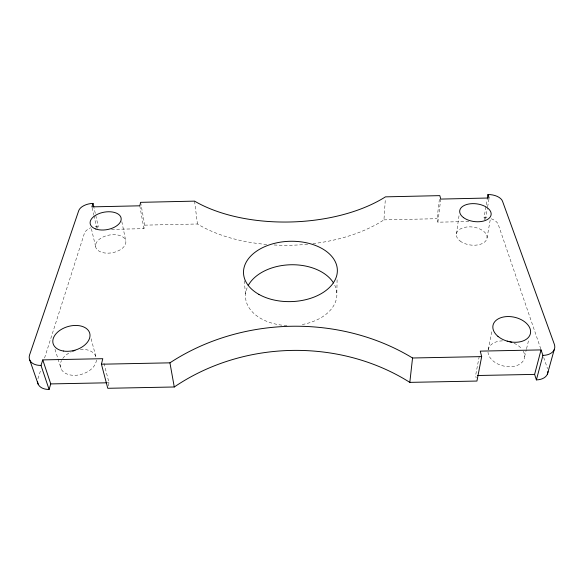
<?xml version="1.0" encoding="UTF-8"?>
<svg xmlns="http://www.w3.org/2000/svg" width="584" height="584" viewBox="0 0 584 584"><rect width="100%" height="100%" fill="white"/><g stroke="black" fill="none" stroke-linecap="round" stroke-linejoin="round"><path stroke-width="0.44" stroke-dasharray="2.92 2.19" d="M336.844 292.898L337.099 279.663M312.944 243.659A123.677 67.868 -1.7 0 0 383.958 219.869L385.367 198.626M468.821 221.511L437.905 222.19L437.051 218.701L439.409 199.188M437.905 222.19L440.73 199.078M456.425 233.856L459.112 215.043M484.735 219.759L484.063 217.664L487.209 198.998M485.486 219.372L487.465 207.794M487.618 206.904L489.136 197.998M487.034 237.973L490.377 218.92M479.252 356.357L475.588 375.549L476.164 377.906M488.173 349.714L491.998 330.581M108.31 385.922L109.025 382.768L103.667 362.131M111.551 229.373L143.941 228.665L144.737 225.147L140.627 202.341M524.622 356.576L526.33 349.604M526.549 348.728L528.9 339.136M97.572 228.286L98.207 226.176L94.002 207.787M37.938 378.746L40.975 369.234M44.566 357.999L84.33 233.505A12.103 6.906 -11 0 1 90.681 227.782M144.737 225.147L197.45 223.986A123.677 67.868 -1.7 0 0 267.647 244.55M383.958 219.869L437.051 218.701M107.2 382.805L109.025 382.768M540.784 348.925L498.225 224.417A12.184 6.979 7.6 0 0 490.253 218.467M543.719 357.51L547.529 368.672M54.998 349.283L61.167 368.986M91.111 338.742L96.141 357.583M91.396 228.775L95.586 246.492M92.09 207.758L93.71 214.773M93.915 215.649L96.747 227.935M121.83 221.613L125.786 241.075A15.345 8.964 -10.7 0 1 104.587 252.96A15.345 8.964 -10.7 0 1 101.747 237.688A15.345 8.964 -10.7 0 1 125.786 241.075M139.788 205.809L143.941 228.665M194.574 201.13L197.45 223.986M244.331 280.751L245.484 294.81M96.411 360.087A18.498 12.366 -16.8 0 1 74.591 375.337A18.498 12.366 -16.8 0 1 61.532 360.452M62.758 358.474A18.498 12.366 -16.8 0 1 71.27 351.838M80.38 349.444A18.498 12.366 -16.8 0 1 96.236 357.649M523.308 351.196A18.615 12.534 13.4 0 1 510.321 366.708A18.615 12.534 13.4 0 1 487.983 352.24M488.114 349.779A18.615 12.534 13.4 0 1 502.495 340.866M514.029 343.239A18.615 12.534 13.4 0 1 521.519 348.633M334.727 285.16A45.734 30.434 -1.8 0 1 300.264 324.865M286.926 325.573A45.734 30.434 -1.8 0 1 247.477 286.999M484.063 217.664A12.184 6.979 7.6 0 1 487.18 217.832M95.126 226.482A12.103 6.906 -11 0 1 98.207 226.176M307.644 244.243A123.677 67.868 -1.7 0 1 272.983 244.922M460.09 241.017A15.447 9.052 7.3 0 0 486.224 240.25A15.447 9.052 7.3 0 0 468.821 226.855A15.447 9.052 7.3 0 0 460.09 241.017"/><path stroke-width="0.88" d="M409.822 382.374L412.545 357.992L481.676 356.612L476.938 381.053L409.822 382.374A195.37 169.353 -2.7 0 0 174.273 386.988L107.77 388.294L101.441 364.212L102.777 358.693L42.778 359.897L41.004 365.416L49.085 389.44A15.264 10.198 -18.8 0 1 37.537 381.549M487.363 198.115L487.961 194.56A12.483 6.884 7.2 0 1 502.51 201.203L554.304 344.188A15.834 10.322 14.5 0 1 542.923 355.393L536.389 379.892A15.374 10.344 15.4 0 0 547.989 371.482M536.389 379.892L534.615 374.388L541.047 349.904L480.252 351.123L481.676 356.612M547.405 374.132L554.223 349.641M49.085 389.44L50.75 383.914L42.778 359.897M41.004 365.416A15.717 10.162 -17.9 0 1 29.645 354.758L78.73 210.656A12.395 6.804 -10.5 0 1 93.002 203.407L91.885 206.875L139.788 205.809L140.627 202.341L194.574 201.13A126.385 66.671 -1.7 0 0 385.484 196.852L439.832 195.633L440.73 199.078L489.136 197.998L487.961 194.56M101.441 364.212L169.929 362.839A202.29 170.791 -2.6 0 1 412.545 357.992M50.75 383.914L106.295 382.819M477.398 375.512L534.615 374.388M29.799 360.153L38.15 384.162M541.047 349.904L542.923 355.393M93.002 203.407L93.805 206.911M169.929 362.839L174.273 386.988M72.723 351.225A18.498 12.366 -16.8 0 1 74.971 350.451M507.182 341.202A18.615 12.534 13.4 0 1 511.825 342.363M248.222 285.503A45.734 30.434 -1.8 0 1 290.336 264.771A45.734 30.434 -1.8 0 1 333.522 282.97M63.335 351.021A19.031 12.315 -15.9 0 0 89.965 334.457A19.031 12.315 -15.9 0 0 60.926 329.653A19.031 12.315 -15.9 0 0 63.335 351.021M463.55 217.628A15.826 8.935 6.9 0 0 490.319 216.832A15.826 8.935 6.9 0 0 472.405 203.641A15.826 8.935 6.9 0 0 463.55 217.628M95.856 229.03A15.717 8.848 -10.2 0 0 121.005 220.416A15.717 8.848 -10.2 0 0 100.076 213.218A15.717 8.848 -10.2 0 0 95.856 229.03M497.926 336.333A19.155 12.483 12.5 0 0 529.805 335.34A19.155 12.483 12.5 0 0 507.445 316.55A19.155 12.483 12.5 0 0 497.926 336.333M258.88 294.365A46.946 30.164 -1.8 0 0 336.296 276.998A46.946 30.164 -1.8 0 0 276.115 242.973A46.946 30.164 -1.8 0 0 258.88 294.365"/></g></svg>
